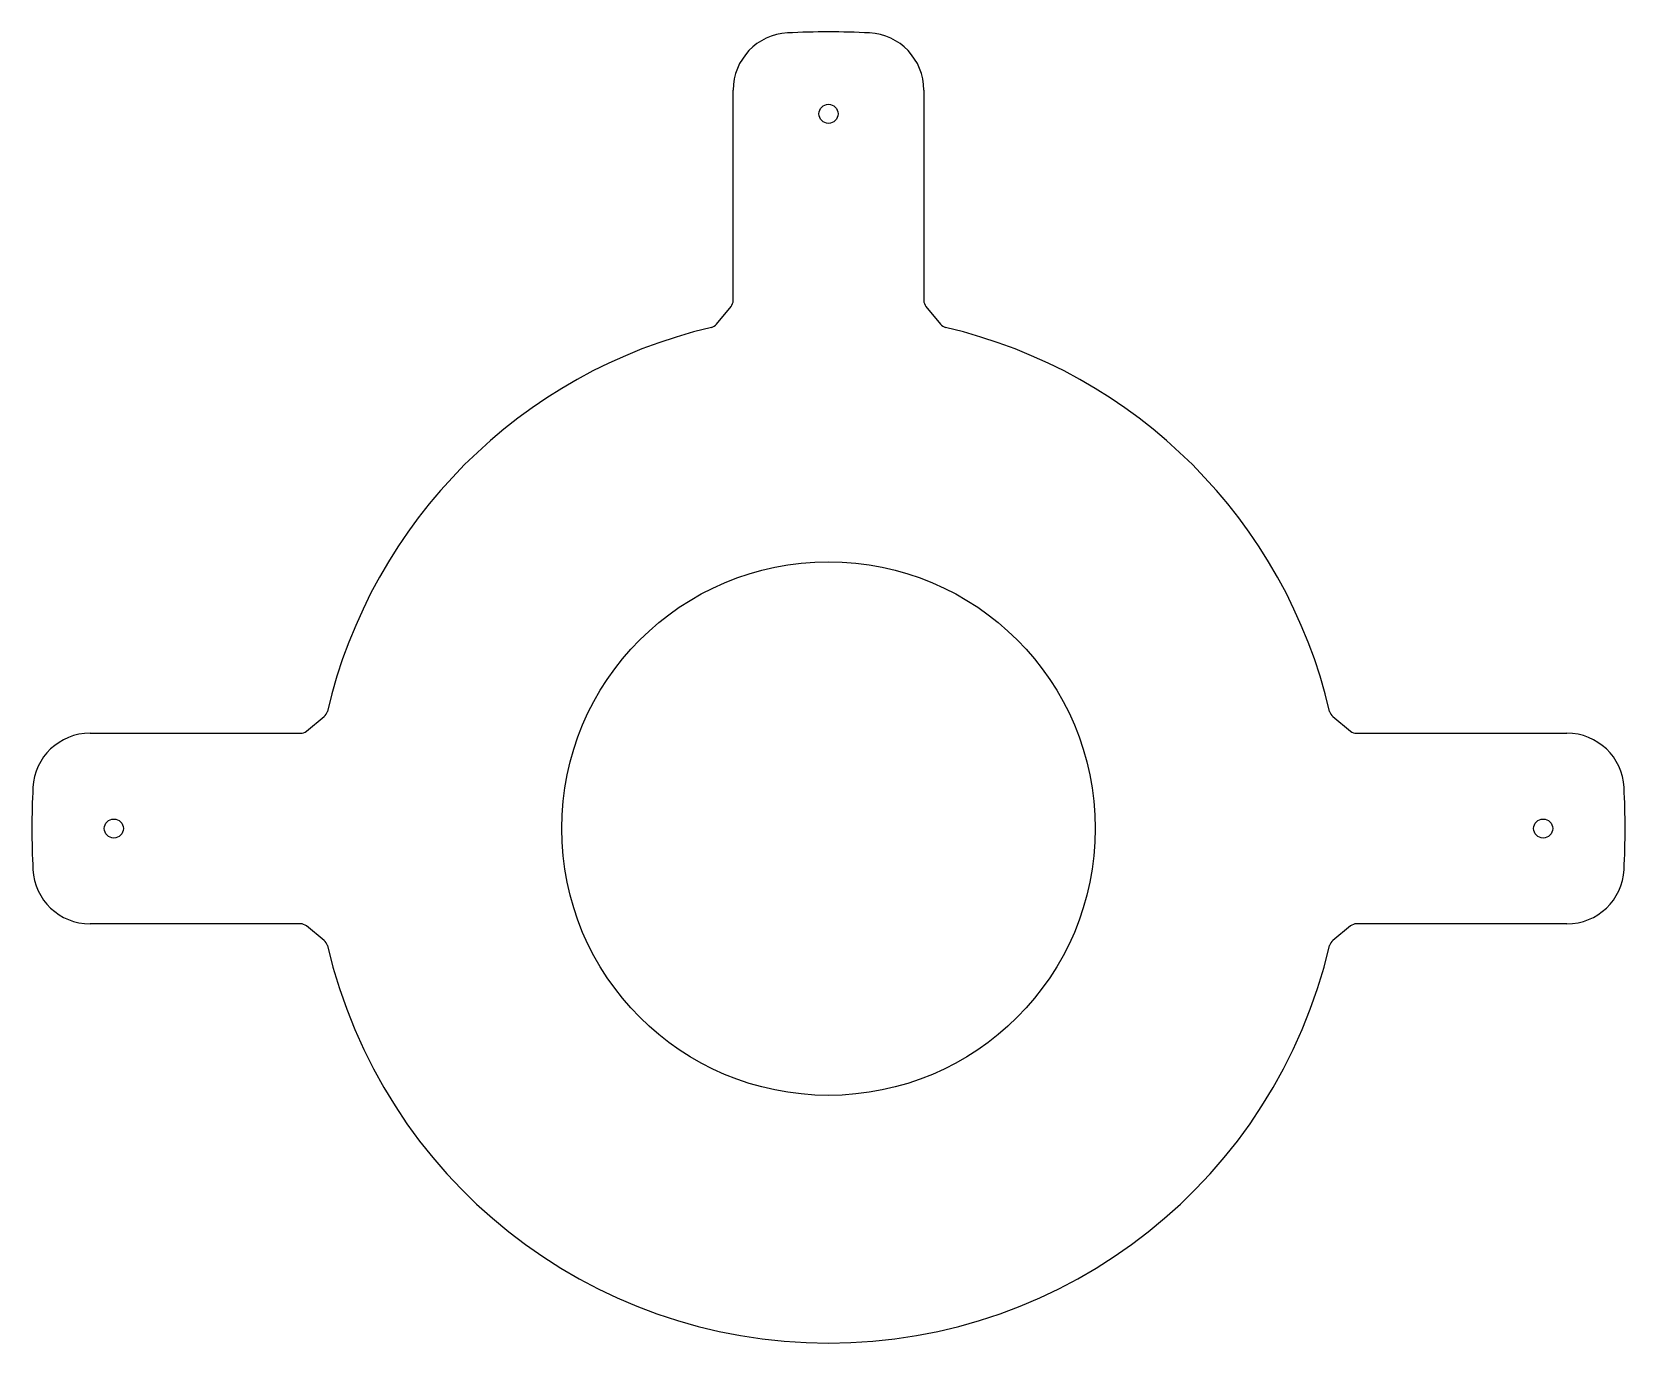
# Model space of a CAD drawing. Header units: millimetres. Extents: x -41.8 to 41.8, y -27 to 41.8.
import ezdxf

# ---------------------------------------------------------------- set-up
doc = ezdxf.new("R2010")
doc.units = ezdxf.units.MM
doc.layers.add('SLD-0', color=179, linetype='Continuous')

msp = doc.modelspace()

# ---------------------------------------------------------------- linework, layer by layer
at = {"layer": 'SLD-0'}
for p, q in [((-5, 27.711), (-5, 38.748)), ((5, 38.748), (5, 27.711)), ((-5.871, 26.463), (-5.112, 27.395)), ((5.112, 27.395), (5.871, 26.463)), ((-27.395, 5.112), (-26.463, 5.871)), ((26.463, 5.871), (27.395, 5.112)), ((-38.748, 5), (-27.711, 5)), ((27.711, 5), (38.748, 5)), ((-27.711, -5), (-38.748, -5)), ((38.748, -5), (27.711, -5)), ((-26.463, -5.871), (-27.395, -5.112)), ((27.395, -5.112), (26.463, -5.871))]:
    msp.add_line(p, q, dxfattribs=at)
for centre, radius in [((0, 37.5), 0.5), ((0, 0), 14), ((-37.5, 0), 0.5), ((37.5, 0), 0.5)]:
    msp.add_circle(centre, radius, dxfattribs=at)
for centre, radius, start, end in [((-2, 38.748), 3, 92.9547, 180), ((0, 0), 41.8, 87.0453, 92.9547), ((2, 38.748), 3, 0, 87.0453), ((-5.5, 27.711), 0.5, 320.86651, 0), ((5.5, 27.711), 0.5, 180, 219.13349), ((0, 0), 27, 103.15501, 166.84499), ((-6.259, 26.778), 0.5, 283.15501, 320.86651), ((6.259, 26.778), 0.5, 219.13349, 256.84499), ((0, 0), 27, 13.15501, 76.84499), ((-26.778, 6.259), 0.5, 309.13349, 346.84499), ((26.778, 6.259), 0.5, 193.15501, 230.86651), ((-27.711, 5.5), 0.5, 270, 309.13349), ((27.711, 5.5), 0.5, 230.86651, 270), ((-38.748, 2), 3, 90, 177.0453), ((38.748, 2), 3, 2.9547, 90), ((0, 0), 41.8, 177.0453, 182.9547), ((0, 0), 41.8, 357.0453, 2.9547), ((-38.748, -2), 3, 182.9547, 270), ((38.748, -2), 3, 270, 357.0453), ((-27.711, -5.5), 0.5, 50.86651, 90), ((27.711, -5.5), 0.5, 90, 129.13349), ((-26.778, -6.259), 0.5, 13.15501, 50.86651), ((0, 0), 27, 193.15501, 346.84499), ((26.778, -6.259), 0.5, 129.13349, 166.84499)]:
    msp.add_arc(centre, radius, start, end, dxfattribs=at)

doc.saveas('drawing.dxf')
